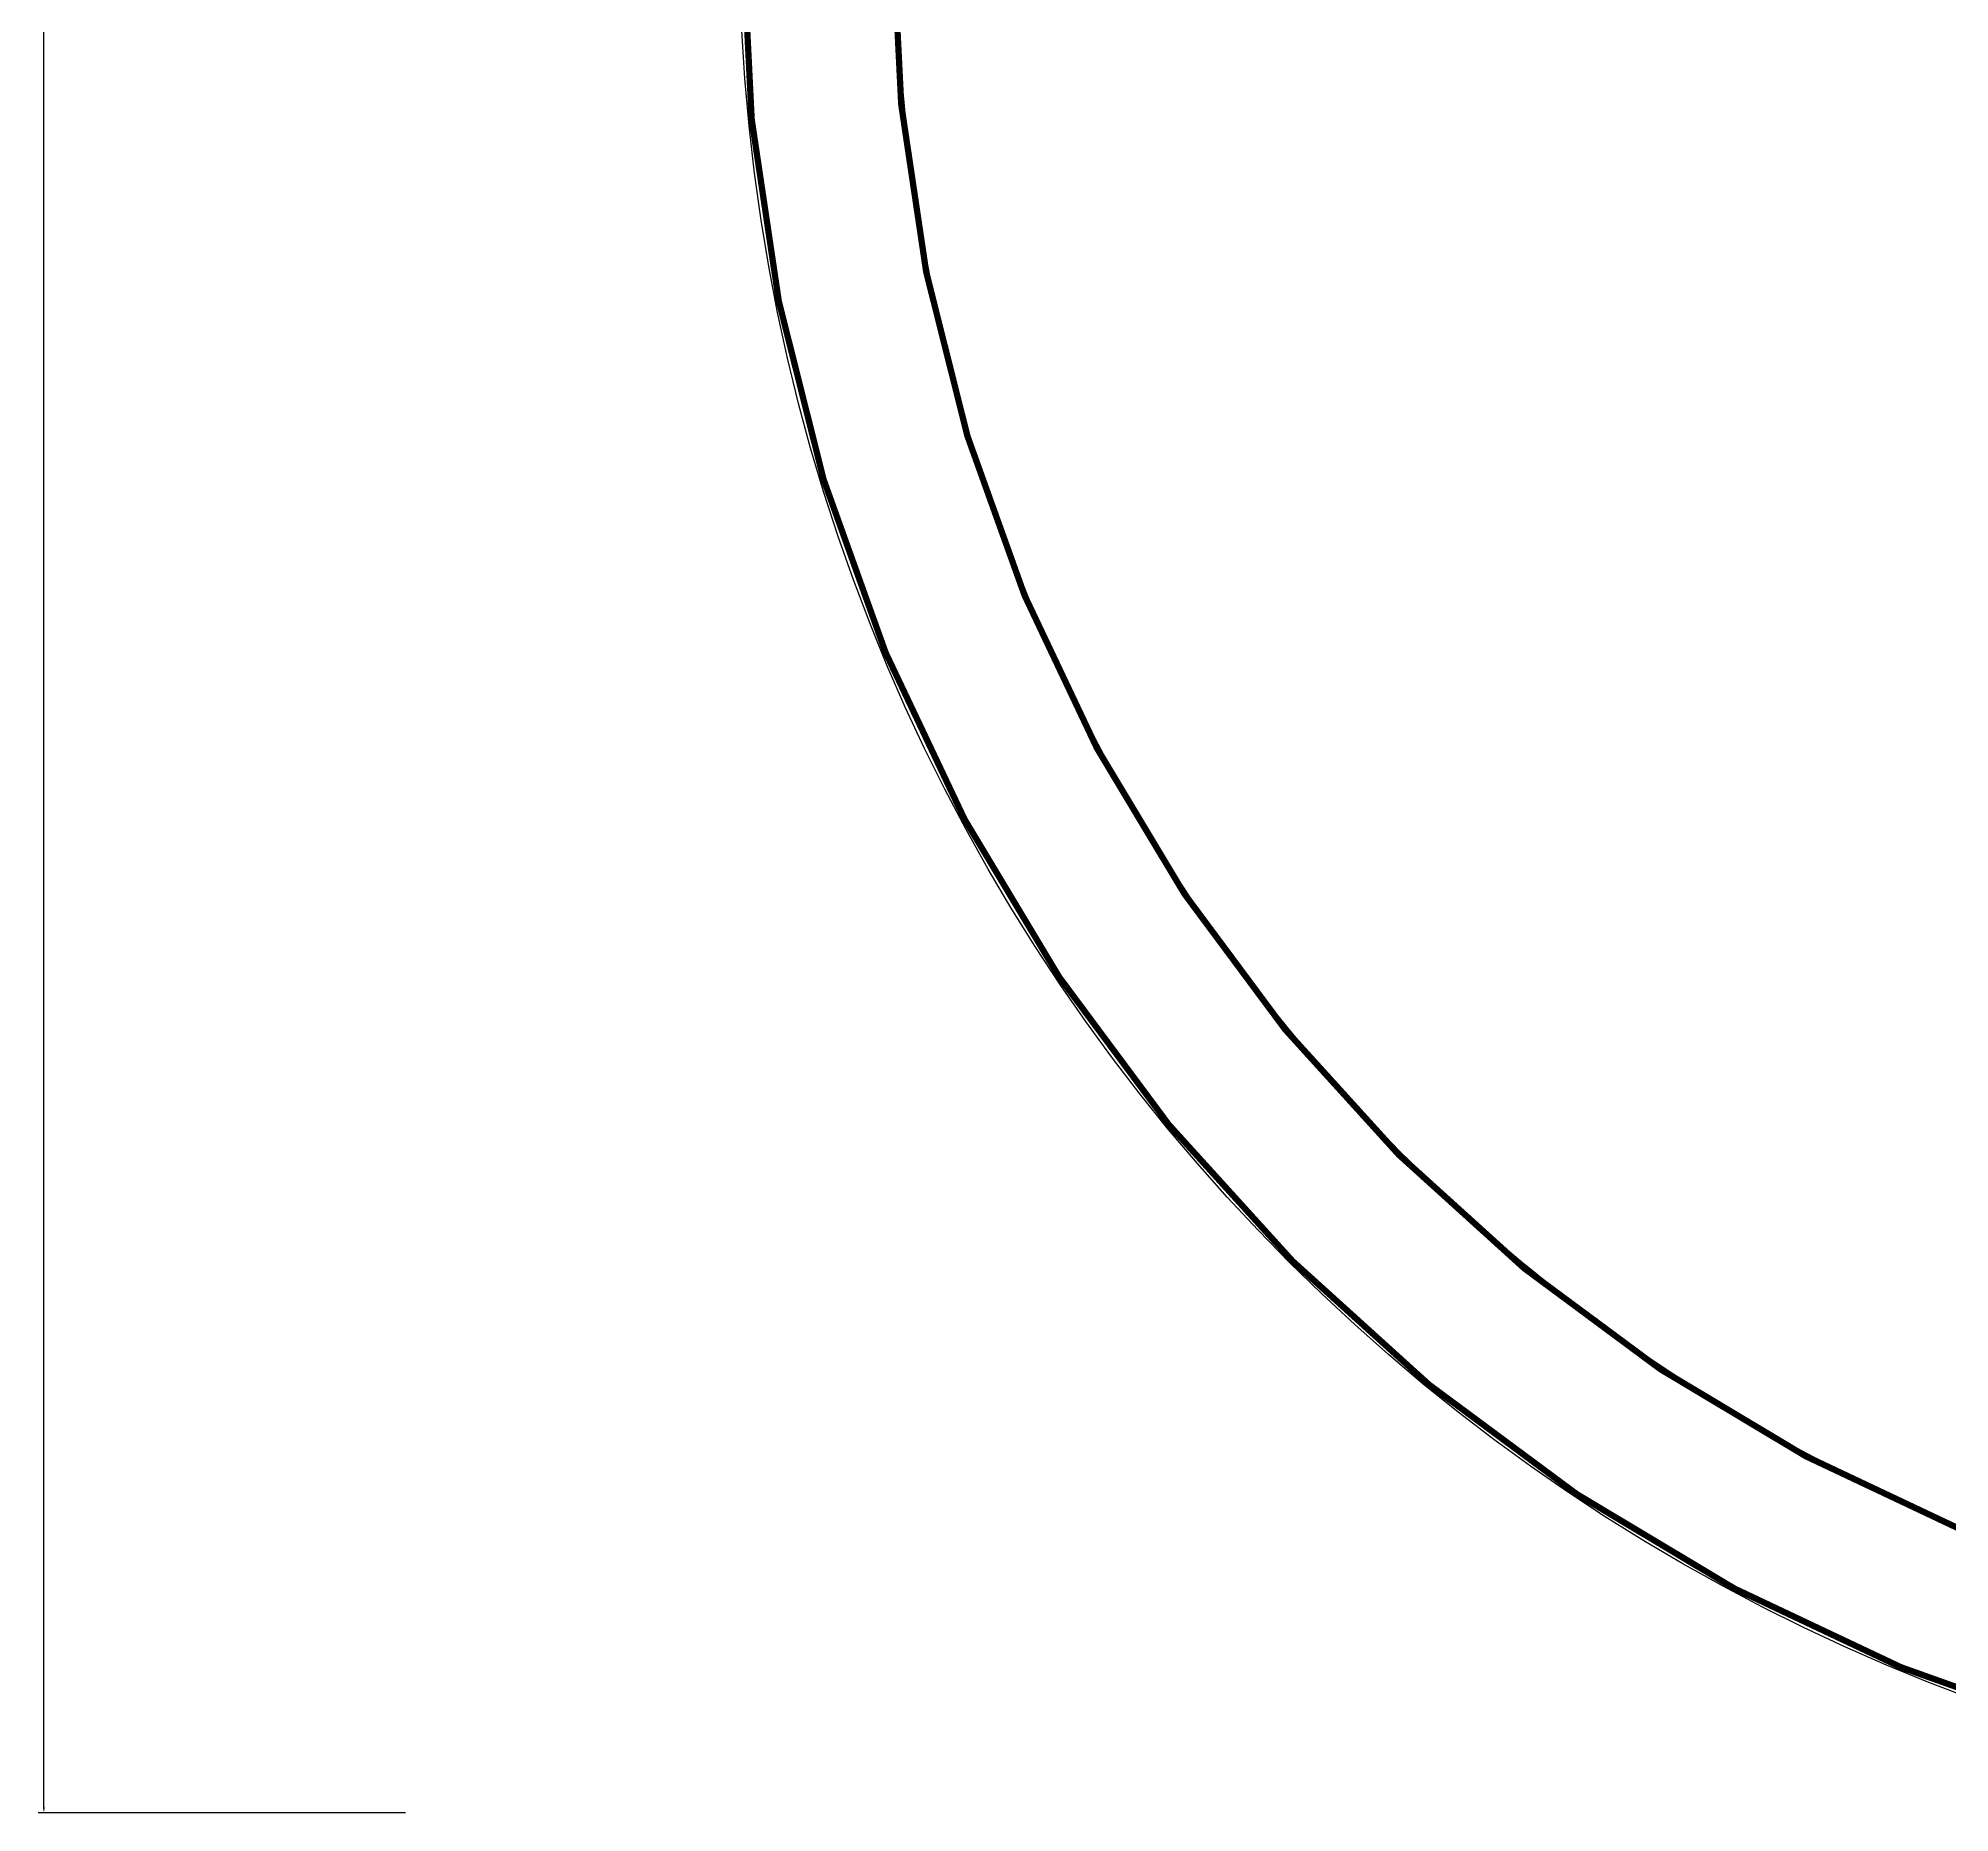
# Model space of a CAD drawing. Extents: x 386248 to 427517, y 4539405 to 4542296.
# Drawn here: x 415634.5 to 415695.5, y 4540695 to 4540751.6 of the extents above; entities that cross this region are included whole.
import ezdxf

# ---------------------------------------------------------------- set-up
doc = ezdxf.new("R2010")
doc.units = 0
doc.styles.get("Standard").update_dxf_attribs({"font": 'arial.ttf'})
doc.dimstyles.get("Standard").update_dxf_attribs({"dimtxt": 0.18, "dimasz": 0.18, "dimexe": 0.18, "dimexo": 0.0625, "dimgap": 0.09, "dimtad": 0, "dimtih": 1, "dimtoh": 1, "dimdec": 4, "dimzin": 0, "dimdsep": 46, "dimtxsty": 'Standard', "dimcen": 0.09, "dimadec": 0, "dimazin": 0, "dimtfac": 1, "dimtdec": 4, "dimtofl": 0, "dimtmove": 0, "dimatfit": 3, "dimfxl": 1, "dimtolj": 1, "dimtzin": 0, "dimarcsym": 0})

# ---------------------------------------------------------------- blocks, each defined once
blk = doc.blocks.new('*D3938')
at = {"color": 0, "lineweight": -2}
for p, q in [((415652.9512864092, 4540814.951011249), (415634.4792729058, 4540814.951011249)), ((415634.6592729058, 4540814.771011249), (415634.6592729046, 4540755.132914387)), ((415634.6592729034, 4540695.131011249), (415634.6592729046, 4540754.769108111)), ((415646.2154946287, 4540694.951011249), (415634.4792729034, 4540694.951011249))]:
    blk.add_line(p, q, dxfattribs=at)
at = {"color": 0}
for points in [[(415634.6892729058, 4540814.771011249), (415634.6292729058, 4540814.771011249), (415634.6592729058, 4540814.951011249)], [(415634.6292729034, 4540695.131011249), (415634.6892729034, 4540695.131011249), (415634.6592729034, 4540694.951011249)]]:
    blk.add_solid(points, dxfattribs=at)
at = {"layer": 'Defpoints', "color": 0}
for p in [(415634.6592729058, 4540814.951011249), (415653.0137864092, 4540814.951011249), (415646.2779946287, 4540694.951011249)]:
    blk.add_point(p, dxfattribs=at)
at = {"color": 0, "insert": (415634.6592729046, 4540754.951011249), "char_height": 0.18, "attachment_point": 5}
blk.add_mtext('\\A1;60', dxfattribs=at)

msp = doc.modelspace()

# ---------------------------------------------------------------- linework, layer by layer
at = {"const_width": 0.2}
for points in [[(415716.8187018199, 4540814.850983095, 4125.419487084489), (415716.8767807516, 4540814.85101125, 757.1641360628518)], [(415716.8187018198, 4540810.050980643, 3794.834832213869), (415716.8767807515, 4540810.051011252, 696.4894835567163)]]:
    msp.add_lwpolyline(points, format="xyb", dxfattribs=at)
for radius in [59.99999999999545, 54.99999999999545]:
    msp.add_circle((415716.8767807523, 4540754.951011253), radius)

# ---------------------------------------------------------------- dimensions: what is measured, and where the dimension line sits
dim = msp.add_linear_dim(base=(415634.6592729058, 4540814.951011249), p1=(415646.2779946287, 4540694.951011249), p2=(415653.0137864092, 4540814.951011249), angle=89.99999999886437, text='60', dimstyle='Standard', override={"dimdec": 0})
dim.commit()
dim.dimension.update_dxf_attribs({"geometry": '*D3938', "text_midpoint": (415634.6592729046, 4540754.951011249)})

doc.saveas('drawing.dxf')
